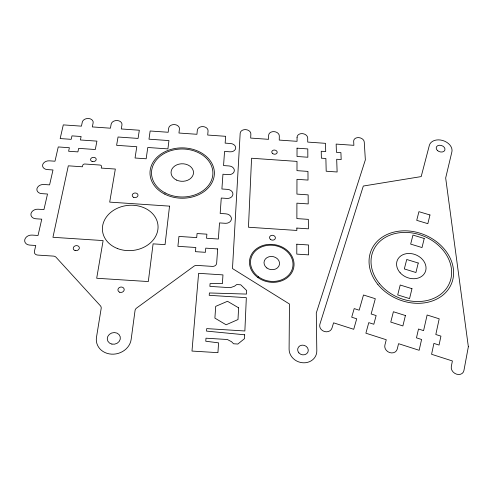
<?xml version="1.0" encoding="UTF-8"?>
<svg xmlns="http://www.w3.org/2000/svg" width="493" height="493" viewBox="0 0 493 493"><rect width="100%" height="100%" fill="white"/><g stroke="black" fill="none" stroke-linecap="round" stroke-linejoin="round"><path stroke-width="0.74" d="M296.811 244.201L296.792 254.111L308.612 254.881L308.532 244.978L296.811 244.201M296.848 228.062L296.848 230.453L248.466 227.236L251.566 158.241L297.008 161.402L296.983 170.646L307.959 171.404L308.026 180.081L296.965 179.323L296.928 194.1L308.143 194.864L308.211 203.923L296.909 203.159L296.872 218.596L308.335 219.367L308.408 228.832L296.848 228.062M297.039 148.165L297.02 156.484L307.848 157.242L307.786 148.923L297.039 148.165M297.063 137.276L297.057 141.331L279.241 140.08L279.315 136.025A5.349 4.03 7.5 0 0 274.083 131.625A5.349 4.03 7.5 0 0 268.654 135.273L268.537 139.328L250.678 138.071L250.863 134.016A5.355 4.043 5.5 0 0 245.73 129.616A5.355 4.043 5.5 0 0 240.177 133.264L232.48 268.556L289.471 304.027L289.095 349.136A14.014 12.535 19.3 0 0 302.992 362.786A14.014 12.535 19.3 0 0 316.814 350.837L316.29 313.012L365.356 159.861L364.253 142.015A5.361 3.981 13.4 0 0 358.738 137.609A5.361 3.981 13.4 0 0 353.672 141.269L353.882 145.33L336.152 144.085L336.436 152.306L340.909 152.614L341.181 159.566L336.682 159.251L337.126 171.989L326.193 171.231L325.879 158.499L321.374 158.185L321.233 151.24L325.707 151.554L325.503 143.334L307.731 142.083L307.7 138.028A5.349 4.018 9.5 0 0 302.369 133.621A5.349 4.018 9.5 0 0 297.063 137.276M244.694 334.796L244.528 338.636L237.854 344.04L233.571 343.775L231.537 341.704L227.365 339.511L205.988 338.192L205.76 341.23L218.572 342.857L217.937 352.655L191.98 351.065L198.611 273.319L222.965 274.891L222.398 283.629L210.08 283.604L209.876 286.384L230.36 287.69L234.551 286.18L236.689 284.547L240.769 284.806L246.648 290.513L246.494 294.081L209.383 292.965L209.205 295.313L246.334 297.673L244.867 330.982L206.709 328.609L206.524 331.105L244.694 334.796M238.594 307.805L238.002 319.55L226.102 324.788L214.893 318.108L215.706 306.363L227.495 301.291L238.594 307.805M217.672 248.922L216.655 263.237A4.03 3.42 2.4 0 1 212.384 266.393L196.91 265.394A4.061 3.457 0.3 0 0 193.965 266.214L136.629 308.033A4.264 3.71 -9.2 0 0 135.039 310.578L131.15 339.443A17.625 15.468 -14.8 0 1 111.467 354.153A17.625 15.468 -14.8 0 1 96.48 337.311L101.176 308.458A4.32 3.685 -13.8 0 0 100.369 305.752L56.079 257.291A4.203 3.402 -13.8 0 0 53.398 256.101L37.715 255.084A4.197 3.352 -14.3 0 1 34.399 251.412L35.749 245.489L29.66 245.089A6.249 4.936 -14 0 1 24.761 239.69A6.249 4.936 -14 0 1 31.996 235.081L38.035 235.475L41.763 219.169L35.81 218.775A6.089 4.733 -12.1 0 1 30.997 213.598A6.089 4.733 -12.1 0 1 38.041 209.211L43.945 209.605L47.507 194.02L41.683 193.632A5.934 4.536 -10.5 0 1 36.957 188.665A5.934 4.536 -10.5 0 1 43.822 184.487L49.59 184.881L52.997 169.968L47.31 169.58A5.793 4.351 -9.1 0 1 42.657 164.816A5.793 4.351 -9.1 0 1 49.349 160.829L54.994 161.217L58.254 146.945L69.384 147.721L68.613 151.252L77.906 151.893L78.646 148.362L95.303 149.521L96.924 141.127L80.396 139.975L81.117 136.518L71.96 135.877L71.208 139.334L60.171 138.564L63.295 124.883L81.444 126.159L82.294 122.122A5.491 4.024 -5.2 0 1 88.53 118.499A5.491 4.024 -5.2 0 1 93.128 122.886L92.32 126.923L110.42 128.198L111.159 124.162A5.454 4.036 -3.4 0 1 117.272 120.532A5.454 4.036 -3.4 0 1 121.962 124.92L121.272 128.963L139.328 130.232L138.071 138.416L118.043 137.011L116.607 145.318L136.789 146.723L135.051 158.013L146.162 158.783L147.783 147.487L167.916 148.892L168.951 140.579L148.978 139.18L150.149 130.996L168.168 132.266L168.674 128.217A5.398 4.049 0.3 0 1 174.54 124.581A5.398 4.049 0.3 0 1 179.427 128.975L178.959 133.024L196.929 134.287L197.329 130.238A5.38 4.049 2.4 0 1 203.067 126.602A5.38 4.049 2.4 0 1 208.058 130.996L207.701 135.045L225.628 136.308L225.147 143.13L230.551 143.506A5.441 4.16 4.4 0 1 235.703 148.042A5.441 4.16 4.4 0 1 230.009 151.813L224.555 151.431L223.557 165.574L229.085 165.95A5.559 4.345 4.2 0 1 234.341 170.67A5.559 4.345 4.2 0 1 228.512 174.621L222.947 174.232L221.905 188.992L227.55 189.374A5.682 4.536 4.1 0 1 232.918 194.285A5.682 4.536 4.1 0 1 226.953 198.426L221.265 198.038L220.174 213.451L225.948 213.839A5.805 4.739 4 0 1 231.427 218.954A5.805 4.739 4 0 1 225.326 223.298L219.508 222.91L218.368 239.031L206.555 238.255L206.887 234.181L197.071 233.528L196.701 237.601L178.947 236.43L177.905 246.321L195.813 247.492L195.444 251.664L205.415 252.317L205.754 248.145L217.672 248.922M169.537 206.136L165.05 244.639L153.089 243.856L148.307 281.558L96.69 278.255L103.123 240.584L52.942 237.293L68.311 165.821L82.442 166.788L82.732 165.334A1.91 1.454 -6.8 0 1 84.907 164.015L99.913 165.044A1.898 1.454 -5.8 0 1 101.521 166.628L101.25 168.082L115.337 169.05L109.692 202.118L169.537 206.136M468.35 346.739L463.919 370.576A6.748 5.552 34 0 1 456.536 374.162A6.748 5.552 34 0 1 451.305 366.515L452.395 360.962L431.572 354.276L433.908 343.418L439.053 345.057L440.933 336.134L435.818 334.513L439.195 318.811L427.117 315.009L423.586 330.63L418.502 329.016L416.468 337.853L421.589 339.486L419.149 350.289L398.554 343.683L397.229 349.106A6.526 5.559 28.3 0 1 389.692 352.581A6.526 5.559 28.3 0 1 384.885 345.137L386.259 339.739L365.886 333.2L368.77 322.638L373.811 324.246L376.147 315.569L371.143 313.979L375.315 298.715L363.489 294.993L359.163 310.183L354.19 308.6L351.706 317.196L356.716 318.792L353.727 329.299L333.57 322.829L331.968 328.104A6.347 5.528 20 0 1 324.289 331.469A6.347 5.528 20 0 1 319.889 324.215L363.316 186.034L421.182 176.593L429.335 145.41A11.733 8.48 18.2 0 1 442.646 140.474A11.733 8.48 18.2 0 1 451.884 151.875L445.672 177.991L468.35 346.739M405.419 315.538L402.88 325.941L390.764 322.089L393.402 311.742L405.419 315.538M411.975 288.682L409.554 298.61L397.697 294.9L400.217 285.022L411.975 288.682M418.237 263.022L415.926 272.506L404.322 268.931L406.731 259.491L418.237 263.022M424.233 238.476L422.014 247.554L410.657 244.103L412.961 235.069L424.233 238.476M429.964 214.973L427.844 223.668L416.721 220.334L418.927 211.682L429.964 214.973M400.15 272.765A15.154 12.146 22.7 0 0 425.231 272.068A15.154 12.146 22.7 0 0 408.537 253.47A15.154 12.146 22.7 0 0 400.15 272.765M379.437 283.567A41.43 33.222 22.7 0 0 448.63 284.936A41.43 33.222 22.7 0 0 405.924 232.413A41.43 33.222 22.7 0 0 379.437 283.567M377.915 284.523A43.458 34.843 22.7 0 0 450.473 285.872A43.458 34.843 22.7 0 0 405.603 230.823A43.458 34.843 22.7 0 0 377.915 284.523M437.513 150.581A4.511 3.26 18.2 0 0 444.859 150.1A4.511 3.26 18.2 0 0 439.392 145.256A4.511 3.26 18.2 0 0 437.513 150.581M298.875 352.871A5.386 4.819 19.3 0 0 307.965 352.002A5.386 4.819 19.3 0 0 302.043 345.149A5.386 4.819 19.3 0 0 298.875 352.871M111.911 344.108A6.606 5.799 -14.8 0 0 120.206 336.713A6.606 5.799 -14.8 0 0 109.341 334.396A6.606 5.799 -14.8 0 0 111.911 344.108M272.783 153.656A2.718 2.077 7.8 0 0 277.165 152.608A2.718 2.077 7.8 0 0 273.523 150.125A2.718 2.077 7.8 0 0 272.783 153.656M270.62 239.506A2.94 2.428 9.1 0 0 275.359 238.242A2.94 2.428 9.1 0 0 271.433 235.377A2.94 2.428 9.1 0 0 270.62 239.506M119.737 292.238A3.161 2.693 -9.8 0 0 124.199 289.342A3.161 2.693 -9.8 0 0 119.257 287.598A3.161 2.693 -9.8 0 0 119.737 292.238M133.739 197.342A2.896 2.292 -4.1 0 0 138.015 195.148A2.896 2.292 -4.1 0 0 133.603 193.367A2.896 2.292 -4.1 0 0 133.739 197.342M92.142 161.476A2.841 2.157 -6 0 0 96.209 159.208A2.841 2.157 -6 0 0 91.803 157.76A2.841 2.157 -6 0 0 92.142 161.476M75.102 250.543A3.094 2.508 -11.3 0 0 79.336 247.609A3.094 2.508 -11.3 0 0 74.425 246.254A3.094 2.508 -11.3 0 0 75.102 250.543M117.309 248.466A27.879 22.66 -5.6 0 0 158.037 226.077A27.879 22.66 -5.6 0 0 115.337 209.254A27.879 22.66 -5.6 0 0 117.309 248.466M164.416 193.989A32.193 25.174 0.4 0 0 214.326 174.67A32.193 25.174 0.4 0 0 167.83 150.476A32.193 25.174 0.4 0 0 164.416 193.989M165.223 192.948A30.695 24.003 0.4 0 0 212.834 174.565A30.695 24.003 0.4 0 0 168.538 151.468A30.695 24.003 0.4 0 0 165.223 192.948M176.623 180.105A11.228 8.775 0.4 0 0 193.509 172.612A11.228 8.775 0.4 0 0 176.716 164.902A11.228 8.775 0.4 0 0 176.623 180.105M257.907 277.547A22.382 18.9 9.7 0 0 293.81 267.169A22.382 18.9 9.7 0 0 263.552 245.298A22.382 18.9 9.7 0 0 257.907 277.547M258.542 276.85A21.341 18.019 9.7 0 0 292.787 266.978A21.341 18.019 9.7 0 0 263.952 246.106A21.341 18.019 9.7 0 0 258.542 276.85M266.886 267.982A7.808 6.594 9.7 0 0 279.463 264.476A7.808 6.594 9.7 0 0 268.993 256.761A7.808 6.594 9.7 0 0 266.886 267.982"/></g></svg>
